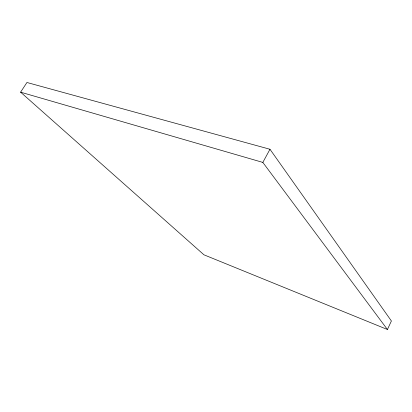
<?xml version="1.0" encoding="UTF-8"?>
<svg xmlns="http://www.w3.org/2000/svg" width="412" height="412" viewBox="0 0 412 412"><rect width="100%" height="100%" fill="white"/><g stroke="black" fill="none" stroke-linecap="round" stroke-linejoin="round"><path stroke-width="0.62" d="M387.429 329.512L391.4 320.974L269.978 149.262L26.94 82.488L20.6 92.17L203.95 254.812L387.429 329.512L262.835 162.41L20.6 92.17M262.835 162.41L269.978 149.262"/></g></svg>
